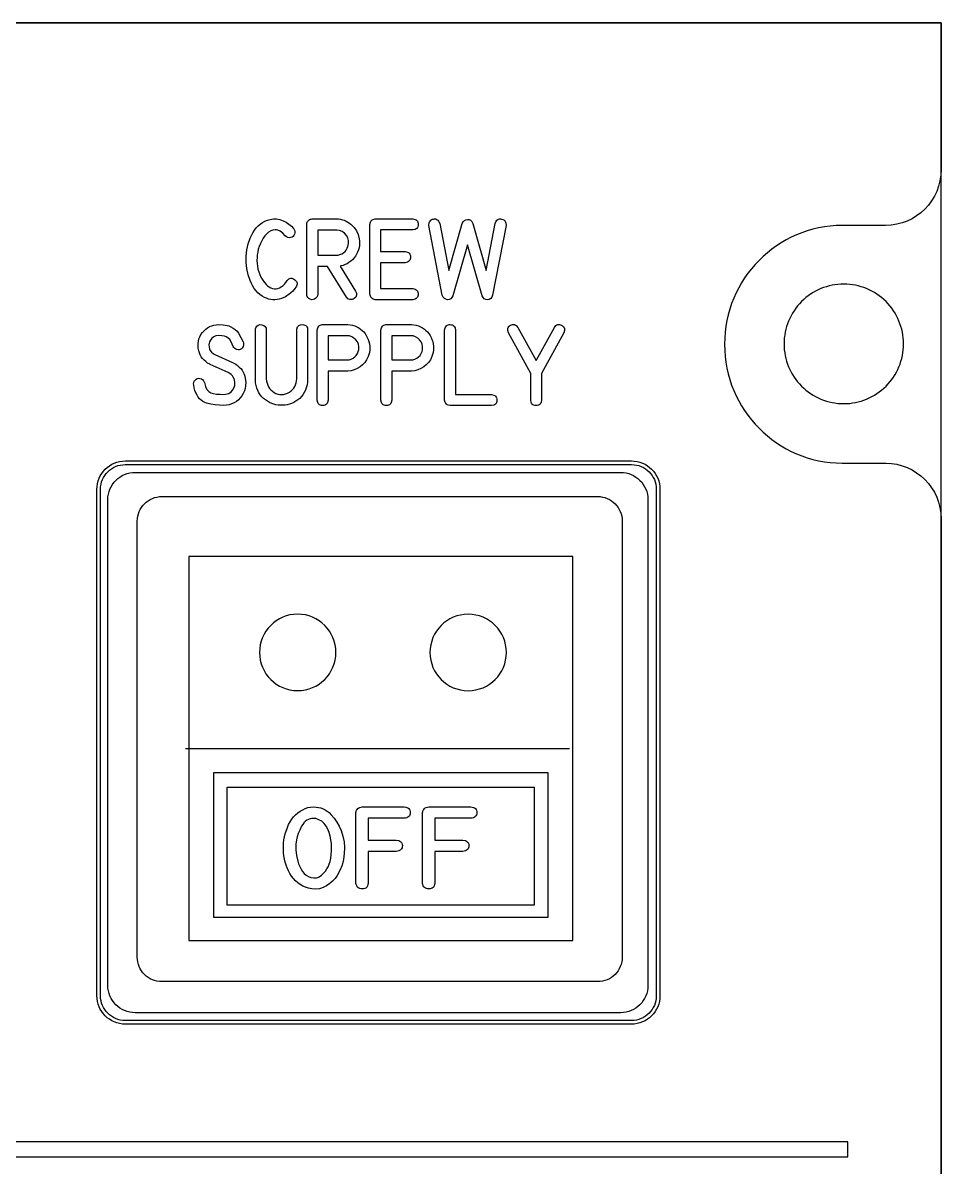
# Model space of a CAD drawing. Extents: x 27 to 704, y 10 to 614.
# Drawn here: x 133.71 to 171.97, y 132.17 to 179.81 of the extents above; entities that cross this region are included whole.
import ezdxf

# ---------------------------------------------------------------- set-up
doc = ezdxf.new("R2010")
doc.units = 0
for name, color, linetype in [('_BACKPANEL', 5, 'CONTINUOUS'), ('_ENGRAVING', 105, 'CONTINUOUS'), ('_LABELS', 30, 'CONTINUOUS'), ('_TOPLAYER', 1, 'CONTINUOUS')]:
    doc.layers.add(name, color=color, linetype=linetype)

msp = doc.modelspace()

# ---------------------------------------------------------------- linework, layer by layer
at = {"layer": '_BACKPANEL'}
for points in [[(171.966, 179.812), (26.966, 179.812), (26.965, 179.505), (26.965, 95.286), (26.965, 85.761), (168.214, 11.532), (170.976, 10.069), (171.088, 10.016), (171.201, 9.98), (171.266, 9.968), (171.333, 9.964), (171.46, 9.977), (171.579, 10.014), (171.687, 10.073), (171.78, 10.15), (171.858, 10.245), (171.916, 10.353), (171.953, 10.473), (171.966, 10.601), (171.966, 13.81), (171.966, 19.086), (171.966, 179.424)], [(137.977, 161.422), (159.073, 161.422), (159.178, 161.417), (159.28, 161.401), (159.379, 161.376), (159.473, 161.342), (159.563, 161.298), (159.648, 161.247), (159.727, 161.188), (159.8, 161.122), (159.866, 161.049), (159.925, 160.97), (159.976, 160.885), (160.019, 160.795), (160.054, 160.701), (160.079, 160.602), (160.094, 160.5), (160.1, 160.395), (160.1, 139.3), (160.094, 139.194), (160.079, 139.092), (160.054, 138.993), (160.019, 138.899), (159.976, 138.809), (159.925, 138.724), (159.866, 138.645), (159.8, 138.572), (159.727, 138.506), (159.648, 138.447), (159.563, 138.396), (159.473, 138.353), (159.379, 138.318), (159.28, 138.293), (159.178, 138.277), (159.073, 138.272), (137.977, 138.272), (137.872, 138.277), (137.769, 138.293), (137.671, 138.318), (137.576, 138.353), (137.487, 138.396), (137.402, 138.447), (137.323, 138.506), (137.25, 138.572), (137.184, 138.645), (137.125, 138.724), (137.073, 138.809), (137.03, 138.899), (136.996, 138.993), (136.971, 139.092), (136.955, 139.194), (136.95, 139.3), (136.95, 160.395), (136.955, 160.5), (136.971, 160.602), (136.996, 160.701), (137.03, 160.795), (137.073, 160.885), (137.125, 160.97), (137.184, 161.049), (137.25, 161.122), (137.323, 161.188), (137.402, 161.247), (137.487, 161.298), (137.576, 161.342), (137.671, 161.376), (137.769, 161.401), (137.872, 161.417)]]:
    msp.add_lwpolyline(points, close=True, dxfattribs=at)
msp.add_lwpolyline([(167.91, 163.958, 0.414214), (170.398, 166.447, 0.414214), (167.91, 168.935, 0.414214), (165.422, 166.447, 0.414214)], format="xyb", close=True, dxfattribs=at)
at = {"layer": '_ENGRAVING'}
for points in [[(145.092, 168.812), (145.077, 168.791), (145.069, 168.78), (145.063, 168.77), (144.944, 168.629), (144.807, 168.51), (144.654, 168.412), (144.483, 168.337), (144.394, 168.31), (144.305, 168.292), (144.216, 168.283), (144.128, 168.284), (144.04, 168.295), (143.952, 168.315), (143.864, 168.345), (143.777, 168.384), (143.679, 168.44), (143.588, 168.504), (143.504, 168.578), (143.427, 168.66), (143.356, 168.752), (143.292, 168.852), (143.234, 168.962), (143.184, 169.08), (143.102, 169.328), (143.048, 169.581), (143.021, 169.838), (143.021, 170.101), (143.048, 170.36), (143.103, 170.609), (143.185, 170.847), (143.295, 171.074), (143.36, 171.179), (143.432, 171.275), (143.511, 171.36), (143.598, 171.434), (143.691, 171.498), (143.791, 171.552), (143.898, 171.596), (144.012, 171.629), (144.148, 171.65), (144.283, 171.648), (144.417, 171.623), (144.552, 171.576), (144.68, 171.511), (144.797, 171.434), (144.901, 171.346), (144.993, 171.246), (145.001, 171.235), (145.031, 171.184), (145.046, 171.131), (145.046, 171.076), (145.032, 171.019), (145.006, 170.966), (144.97, 170.923), (144.926, 170.892), (144.873, 170.872), (144.812, 170.864), (144.753, 170.874), (144.697, 170.902), (144.644, 170.947), (144.537, 171.059), (144.432, 171.137), (144.329, 171.182), (144.278, 171.192), (144.228, 171.194), (144.131, 171.18), (144.039, 171.147), (143.952, 171.096), (143.871, 171.026), (143.795, 170.942), (143.726, 170.846), (143.664, 170.74), (143.608, 170.622), (143.561, 170.501), (143.523, 170.384), (143.496, 170.27), (143.479, 170.161), (143.469, 170.041), (143.466, 169.92), (143.471, 169.8), (143.485, 169.679), (143.507, 169.559), (143.539, 169.444), (143.58, 169.332), (143.631, 169.223), (143.733, 169.053), (143.79, 168.982), (143.849, 168.919), (143.911, 168.864), (143.977, 168.819), (144.046, 168.782), (144.118, 168.754), (144.191, 168.738), (144.264, 168.737), (144.336, 168.75), (144.408, 168.779), (144.48, 168.822), (144.551, 168.88), (144.622, 168.953), (144.692, 169.041), (144.723, 169.083), (144.761, 169.121), (144.799, 169.15), (144.839, 169.168), (144.878, 169.178), (144.919, 169.177), (144.959, 169.167), (145.001, 169.148), (145.042, 169.119), (145.109, 169.049), (145.128, 169.012), (145.139, 168.974), (145.141, 168.936), (145.133, 168.896), (145.117, 168.855)], [(147.576, 168.643), (147.611, 168.554), (147.616, 168.512), (147.613, 168.472), (147.601, 168.434), (147.582, 168.398), (147.518, 168.331), (147.477, 168.308), (147.434, 168.294), (147.388, 168.289), (147.34, 168.293), (147.293, 168.307), (147.252, 168.328), (147.219, 168.358), (147.192, 168.395), (146.398, 169.675), (145.995, 169.675), (145.995, 168.518), (145.987, 168.452), (145.964, 168.395), (145.924, 168.349), (145.868, 168.312), (145.805, 168.29), (145.745, 168.287), (145.686, 168.302), (145.63, 168.336), (145.591, 168.373), (145.563, 168.415), (145.547, 168.464), (145.541, 168.518), (145.541, 171.42), (145.545, 171.466), (145.557, 171.509), (145.578, 171.547), (145.606, 171.583), (145.641, 171.612), (145.679, 171.633), (145.721, 171.646), (145.767, 171.65), (146.767, 171.65), (146.856, 171.647), (146.941, 171.636), (147.024, 171.617), (147.104, 171.592), (147.181, 171.559), (147.255, 171.519), (147.326, 171.471), (147.394, 171.416), (147.514, 171.291), (147.609, 171.151), (147.679, 170.995), (147.724, 170.823), (147.736, 170.727), (147.739, 170.633), (147.733, 170.54), (147.718, 170.449), (147.693, 170.36), (147.659, 170.272), (147.616, 170.186), (147.564, 170.101), (147.504, 170.021), (147.44, 169.949), (147.372, 169.886), (147.298, 169.831), (147.22, 169.784), (147.138, 169.745), (147.051, 169.715), (146.959, 169.693), (146.928, 169.688)], [(149.955, 171.192), (148.619, 171.192), (148.619, 170.294), (149.638, 170.294), (149.738, 170.266), (149.777, 170.245), (149.809, 170.218), (149.834, 170.186), (149.852, 170.149), (149.862, 170.107), (149.865, 170.06), (149.862, 170.012), (149.851, 169.97), (149.833, 169.933), (149.808, 169.902), (149.776, 169.875), (149.737, 169.854), (149.638, 169.827), (148.619, 169.827), (148.619, 168.748), (149.955, 168.748), (150.054, 168.721), (150.093, 168.7), (150.125, 168.673), (150.15, 168.642), (150.168, 168.605), (150.178, 168.564), (150.182, 168.517), (150.178, 168.47), (150.168, 168.429), (150.15, 168.392), (150.125, 168.361), (150.093, 168.335), (150.054, 168.314), (149.955, 168.287), (148.396, 168.287), (148.306, 168.311), (148.269, 168.332), (148.238, 168.358), (148.212, 168.39), (148.191, 168.428), (148.167, 168.52), (148.167, 171.42), (148.193, 171.516), (148.213, 171.554), (148.239, 171.586), (148.271, 171.612), (148.307, 171.631), (148.396, 171.65), (149.955, 171.65), (150.054, 171.629), (150.093, 171.609), (150.125, 171.584), (150.15, 171.552), (150.167, 171.514), (150.178, 171.47), (150.181, 171.419), (150.178, 171.369), (150.167, 171.326), (150.149, 171.288), (150.124, 171.256), (150.092, 171.231), (150.054, 171.212)], [(152.453, 171.463), (153.017, 169.499), (153.394, 171.463), (153.436, 171.557), (153.463, 171.592), (153.494, 171.619), (153.529, 171.638), (153.569, 171.648), (153.612, 171.65), (153.659, 171.644), (153.705, 171.63), (153.744, 171.612), (153.777, 171.587), (153.803, 171.556), (153.822, 171.52), (153.835, 171.478), (153.84, 171.376), (153.283, 168.476), (153.251, 168.396), (153.205, 168.337), (153.145, 168.301), (153.073, 168.287), (152.999, 168.295), (152.936, 168.325), (152.884, 168.378), (152.843, 168.453), (152.234, 170.571), (151.63, 168.453), (151.588, 168.376), (151.536, 168.323), (151.475, 168.293), (151.403, 168.287), (151.332, 168.303), (151.273, 168.34), (151.224, 168.397), (151.187, 168.476), (150.63, 171.376), (150.641, 171.481), (150.656, 171.524), (150.676, 171.561), (150.702, 171.592), (150.733, 171.616), (150.77, 171.634), (150.814, 171.646), (150.858, 171.651), (150.899, 171.648), (150.937, 171.637), (150.972, 171.618), (151.004, 171.591), (151.033, 171.556), (151.081, 171.463), (151.453, 169.496), (152.017, 171.463), (152.057, 171.534), (152.107, 171.586), (152.167, 171.618), (152.238, 171.631), (152.309, 171.622), (152.368, 171.591), (152.416, 171.538)], [(146.767, 170.136), (146.848, 170.142), (146.925, 170.162), (146.999, 170.193), (147.071, 170.238), (147.135, 170.293), (147.187, 170.355), (147.228, 170.426), (147.258, 170.504), (147.282, 170.627), (147.279, 170.745), (147.248, 170.856), (147.189, 170.961), (147.11, 171.052), (147.017, 171.12), (146.91, 171.165), (146.789, 171.187), (145.995, 171.187), (145.995, 170.136)], [(142.453, 165.673), (142.479, 165.661), (142.508, 165.646), (142.534, 165.631), (142.559, 165.616), (142.585, 165.6), (142.662, 165.544), (142.73, 165.483), (142.791, 165.416), (142.844, 165.345), (142.89, 165.268), (142.928, 165.186), (142.959, 165.099), (142.981, 165.007), (142.999, 164.857), (142.994, 164.702), (142.975, 164.592), (142.943, 164.487), (142.898, 164.385), (142.84, 164.288), (142.772, 164.198), (142.695, 164.119), (142.61, 164.051), (142.518, 163.994), (142.412, 163.945), (142.305, 163.91), (142.197, 163.889), (142.086, 163.882), (141.901, 163.888), (141.72, 163.906), (141.543, 163.937), (141.37, 163.98), (141.288, 164.009), (141.212, 164.049), (141.142, 164.1), (141.078, 164.16), (141.02, 164.231), (140.969, 164.312), (140.923, 164.403), (140.884, 164.505), (140.855, 164.617), (140.832, 164.732), (140.826, 164.789), (140.834, 164.844), (140.855, 164.894), (140.889, 164.941), (140.933, 164.979), (140.981, 165.004), (141.034, 165.014), (141.092, 165.01), (141.151, 164.99), (141.2, 164.957), (141.24, 164.91), (141.27, 164.849), (141.275, 164.834), (141.321, 164.673), (141.381, 164.549), (141.417, 164.5), (141.456, 164.46), (141.499, 164.429), (141.545, 164.407), (141.651, 164.377), (141.776, 164.357), (141.92, 164.346), (142.083, 164.345), (142.159, 164.349), (142.229, 164.364), (142.292, 164.387), (142.35, 164.42), (142.401, 164.463), (142.446, 164.515), (142.485, 164.577), (142.518, 164.648), (142.538, 164.716), (142.547, 164.786), (142.546, 164.857), (142.534, 164.929), (142.512, 164.999), (142.481, 165.062), (142.441, 165.12), (142.393, 165.172), (142.339, 165.212), (142.27, 165.249), (141.522, 165.584), (141.498, 165.597), (141.41, 165.649), (141.332, 165.706), (141.262, 165.769), (141.2, 165.836), (141.148, 165.909), (141.104, 165.987), (141.069, 166.07), (141.042, 166.159), (141.021, 166.263), (141.011, 166.364), (141.013, 166.463), (141.026, 166.559), (141.05, 166.652), (141.086, 166.743), (141.134, 166.831), (141.193, 166.916), (141.261, 166.994), (141.333, 167.062), (141.411, 167.12), (141.493, 167.167), (141.581, 167.204), (141.674, 167.23), (141.771, 167.246), (141.874, 167.251), (142.052, 167.246), (142.22, 167.214), (142.301, 167.193), (142.383, 167.16), (142.479, 167.107), (142.563, 167.045), (142.635, 166.974), (142.695, 166.893), (142.798, 166.717), (142.891, 166.526), (142.905, 166.483), (142.91, 166.406), (142.889, 166.337), (142.849, 166.274), (142.815, 166.244), (142.772, 166.219), (142.727, 166.205), (142.68, 166.201), (142.631, 166.208), (142.584, 166.225), (142.542, 166.253), (142.507, 166.291), (142.477, 166.34), (142.387, 166.535), (142.33, 166.626), (142.254, 166.701), (142.185, 166.739), (142.112, 166.767), (142.007, 166.785), (141.858, 166.79), (141.756, 166.777), (141.667, 166.74), (141.591, 166.681), (141.527, 166.599), (141.494, 166.537), (141.474, 166.471), (141.465, 166.402), (141.469, 166.33), (141.488, 166.244), (141.522, 166.168), (141.572, 166.102), (141.637, 166.047), (141.651, 166.036), (141.669, 166.025), (141.687, 166.017), (141.706, 166.009)], [(145.578, 164.989), (145.578, 164.956), (145.572, 164.857), (145.551, 164.735), (145.521, 164.622), (145.483, 164.516), (145.437, 164.419), (145.382, 164.33), (145.318, 164.25), (145.247, 164.177), (145.166, 164.113), (145.081, 164.057), (144.995, 164.009), (144.907, 163.969), (144.817, 163.937), (144.726, 163.913), (144.634, 163.897), (144.541, 163.889), (144.446, 163.889), (144.351, 163.897), (144.258, 163.913), (144.167, 163.936), (144.079, 163.968), (143.992, 164.008), (143.908, 164.055), (143.825, 164.11), (143.745, 164.173), (143.67, 164.244), (143.604, 164.323), (143.548, 164.409), (143.5, 164.503), (143.461, 164.605), (143.432, 164.714), (143.411, 164.831), (143.4, 164.956), (143.4, 164.989), (143.4, 167.02), (143.404, 167.067), (143.418, 167.109), (143.463, 167.183), (143.521, 167.23), (143.592, 167.251), (143.675, 167.246), (143.754, 167.218), (143.811, 167.172), (143.844, 167.106), (143.856, 167.02), (143.856, 164.989), (143.866, 164.897), (143.885, 164.811), (143.913, 164.732), (143.95, 164.658), (143.995, 164.59), (144.049, 164.528), (144.112, 164.472), (144.183, 164.422), (144.259, 164.381), (144.336, 164.353), (144.415, 164.336), (144.494, 164.332), (144.574, 164.341), (144.655, 164.361), (144.737, 164.394), (144.82, 164.439), (144.891, 164.487), (144.951, 164.542), (145.001, 164.604), (145.041, 164.673), (145.073, 164.746), (145.097, 164.823), (145.114, 164.904), (145.124, 164.989), (145.124, 167.02), (145.128, 167.065), (145.157, 167.152), (145.179, 167.186), (145.207, 167.212), (145.24, 167.231), (145.279, 167.244), (145.372, 167.248), (145.462, 167.226), (145.498, 167.206), (145.527, 167.181), (145.549, 167.15), (145.566, 167.112), (145.578, 167.02)], [(147.216, 167.251), (147.246, 167.251), (147.348, 167.239), (147.445, 167.22), (147.538, 167.192), (147.628, 167.155), (147.708, 167.112), (147.783, 167.063), (147.851, 167.007), (147.913, 166.944), (147.969, 166.875), (148.019, 166.8), (148.063, 166.718), (148.101, 166.63), (148.132, 166.539), (148.153, 166.448), (148.166, 166.358), (148.17, 166.269), (148.165, 166.18), (148.151, 166.091), (148.129, 166.004), (148.098, 165.916), (148.034, 165.786), (147.956, 165.671), (147.864, 165.571), (147.759, 165.486), (147.642, 165.416), (147.518, 165.364), (147.386, 165.329), (147.246, 165.312), (147.216, 165.31), (146.43, 165.31), (146.43, 164.109), (146.405, 164.007), (146.384, 163.968), (146.358, 163.935), (146.327, 163.909), (146.29, 163.891), (146.248, 163.88), (146.201, 163.877), (146.153, 163.88), (146.111, 163.891), (146.075, 163.909), (146.043, 163.935), (146.018, 163.968), (145.997, 164.007), (145.973, 164.109), (145.973, 167.02), (145.995, 167.111), (146.038, 167.18), (146.067, 167.206), (146.102, 167.227), (146.186, 167.251), (146.201, 167.251)], [(149.871, 167.251), (149.902, 167.251), (150.003, 167.239), (150.1, 167.22), (150.194, 167.192), (150.283, 167.155), (150.364, 167.112), (150.438, 167.063), (150.506, 167.007), (150.569, 166.944), (150.625, 166.875), (150.675, 166.8), (150.719, 166.718), (150.756, 166.63), (150.787, 166.539), (150.808, 166.448), (150.821, 166.358), (150.825, 166.269), (150.82, 166.18), (150.807, 166.091), (150.784, 166.004), (150.753, 165.916), (150.689, 165.786), (150.611, 165.671), (150.519, 165.571), (150.414, 165.486), (150.298, 165.416), (150.173, 165.364), (150.041, 165.329), (149.902, 165.312), (149.871, 165.31), (149.085, 165.31), (149.085, 164.109), (149.06, 164.007), (149.039, 163.968), (149.013, 163.935), (148.982, 163.909), (148.945, 163.891), (148.903, 163.88), (148.856, 163.877), (148.809, 163.88), (148.767, 163.891), (148.73, 163.909), (148.699, 163.935), (148.673, 163.968), (148.653, 164.007), (148.628, 164.109), (148.628, 167.02), (148.65, 167.111), (148.693, 167.18), (148.723, 167.206), (148.757, 167.227), (148.841, 167.251), (148.856, 167.251)], [(151.513, 163.875), (151.424, 163.894), (151.387, 163.914), (151.356, 163.939), (151.33, 163.971), (151.309, 164.009), (151.283, 164.104), (151.283, 167.017), (151.311, 167.121), (151.332, 167.161), (151.359, 167.194), (151.391, 167.219), (151.429, 167.237), (151.471, 167.247), (151.519, 167.25), (151.567, 167.246), (151.609, 167.234), (151.645, 167.215), (151.675, 167.19), (151.7, 167.157), (151.719, 167.118), (151.739, 167.017), (151.739, 164.335), (153.231, 164.336), (153.331, 164.312), (153.37, 164.291), (153.402, 164.264), (153.427, 164.232), (153.444, 164.194), (153.455, 164.15), (153.458, 164.1), (153.454, 164.051), (153.443, 164.007), (153.424, 163.97), (153.399, 163.939), (153.367, 163.914), (153.328, 163.895), (153.229, 163.875)], [(155.854, 167.131), (155.92, 167.209), (155.956, 167.234), (155.993, 167.25), (156.032, 167.257), (156.072, 167.255), (156.114, 167.244), (156.158, 167.223), (156.199, 167.196), (156.231, 167.166), (156.255, 167.132), (156.27, 167.094), (156.278, 167.053), (156.277, 167.008), (156.25, 166.908), (155.32, 165.216), (155.32, 164.114), (155.301, 164.012), (155.282, 163.971), (155.257, 163.939), (155.225, 163.913), (155.188, 163.895), (155.145, 163.884), (155.095, 163.88), (155.045, 163.884), (155.002, 163.895), (154.964, 163.913), (154.933, 163.939), (154.908, 163.971), (154.889, 164.012), (154.869, 164.114), (154.869, 165.216), (153.942, 166.908), (153.915, 167.008), (153.914, 167.052), (153.921, 167.093), (153.936, 167.13), (153.959, 167.164), (153.99, 167.194), (154.029, 167.221), (154.072, 167.241), (154.113, 167.252), (154.154, 167.255), (154.193, 167.248), (154.231, 167.232), (154.268, 167.207), (154.338, 167.131), (155.096, 165.75)], [(147.216, 166.786), (146.43, 166.786), (146.43, 165.776), (147.216, 165.776), (147.305, 165.784), (147.389, 165.808), (147.468, 165.847), (147.541, 165.902), (147.605, 165.968), (147.653, 166.043), (147.687, 166.125), (147.707, 166.215), (147.71, 166.325), (147.692, 166.428), (147.65, 166.525), (147.587, 166.614), (147.508, 166.69), (147.42, 166.743), (147.322, 166.776)], [(149.871, 166.786), (149.085, 166.786), (149.085, 165.776), (149.871, 165.776), (149.96, 165.784), (150.044, 165.808), (150.123, 165.847), (150.196, 165.902), (150.26, 165.968), (150.309, 166.043), (150.343, 166.125), (150.362, 166.215), (150.366, 166.325), (150.347, 166.428), (150.306, 166.525), (150.243, 166.614), (150.164, 166.69), (150.075, 166.743), (149.978, 166.776)], [(137.987, 161.575), (159.062, 161.575), (159.185, 161.569), (159.303, 161.551), (159.417, 161.522), (159.527, 161.482), (159.631, 161.432), (159.729, 161.373), (159.821, 161.304), (159.905, 161.227), (159.982, 161.143), (160.05, 161.051), (160.11, 160.953), (160.16, 160.849), (160.2, 160.74), (160.229, 160.625), (160.247, 160.507), (160.253, 160.385), (160.253, 139.309), (160.247, 139.187), (160.229, 139.069), (160.2, 138.955), (160.16, 138.845), (160.11, 138.741), (160.05, 138.643), (159.982, 138.551), (159.905, 138.467), (159.821, 138.39), (159.729, 138.322), (159.631, 138.262), (159.527, 138.212), (159.417, 138.172), (159.303, 138.143), (159.185, 138.125), (159.062, 138.119), (137.987, 138.119), (137.865, 138.125), (137.746, 138.143), (137.632, 138.172), (137.523, 138.212), (137.419, 138.262), (137.32, 138.322), (137.229, 138.39), (137.144, 138.467), (137.068, 138.551), (136.999, 138.643), (136.94, 138.741), (136.89, 138.845), (136.85, 138.955), (136.821, 139.069), (136.803, 139.187), (136.796, 139.309), (136.796, 160.385), (136.803, 160.507), (136.821, 160.625), (136.85, 160.74), (136.89, 160.849), (136.94, 160.953), (136.999, 161.051), (137.068, 161.143), (137.144, 161.227), (137.229, 161.304), (137.32, 161.373), (137.419, 161.432), (137.523, 161.482), (137.632, 161.522), (137.746, 161.551), (137.865, 161.569)], [(138.395, 161.097), (158.611, 161.097), (158.728, 161.091), (158.842, 161.074), (158.951, 161.046), (159.056, 161.008), (159.156, 160.96), (159.25, 160.903), (159.338, 160.837), (159.419, 160.763), (159.493, 160.682), (159.558, 160.594), (159.616, 160.5), (159.664, 160.4), (159.702, 160.295), (159.73, 160.186), (159.747, 160.072), (159.753, 159.955), (159.753, 139.739), (159.747, 139.622), (159.73, 139.508), (159.702, 139.399), (159.664, 139.294), (159.616, 139.194), (159.558, 139.1), (159.493, 139.012), (159.419, 138.931), (159.338, 138.857), (159.25, 138.792), (159.156, 138.735), (159.056, 138.687), (158.951, 138.648), (158.842, 138.62), (158.728, 138.603), (158.611, 138.597), (138.395, 138.597), (138.278, 138.603), (138.164, 138.62), (138.055, 138.648), (137.95, 138.687), (137.85, 138.735), (137.756, 138.792), (137.668, 138.857), (137.587, 138.931), (137.513, 139.012), (137.448, 139.1), (137.39, 139.194), (137.342, 139.294), (137.304, 139.399), (137.276, 139.508), (137.259, 139.622), (137.253, 139.739), (137.253, 159.955), (137.259, 160.072), (137.276, 160.186), (137.304, 160.295), (137.342, 160.4), (137.39, 160.5), (137.448, 160.594), (137.513, 160.682), (137.587, 160.763), (137.668, 160.837), (137.756, 160.903), (137.85, 160.96), (137.95, 161.008), (138.055, 161.046), (138.164, 161.074), (138.278, 161.091)], [(32.258, 132.59), (168.075, 132.59), (168.075, 133.226), (32.258, 133.226)]]:
    msp.add_lwpolyline(points, close=True, dxfattribs=at)
at = {"layer": '_LABELS'}
for points in [[(156.627, 141.597), (156.627, 157.599), (140.627, 157.599), (140.627, 141.597)], [(145.162, 155.191), (145, 155.183), (144.842, 155.159), (144.689, 155.12), (144.543, 155.066), (144.404, 154.999), (144.272, 154.92), (144.15, 154.828), (144.037, 154.725), (143.934, 154.612), (143.842, 154.49), (143.762, 154.358), (143.695, 154.219), (143.642, 154.073), (143.603, 153.921), (143.579, 153.762), (143.57, 153.6), (143.579, 153.437), (143.603, 153.279), (143.642, 153.126), (143.695, 152.98), (143.762, 152.841), (143.842, 152.71), (143.934, 152.587), (144.037, 152.474), (144.15, 152.372), (144.272, 152.28), (144.404, 152.2), (144.543, 152.133), (144.689, 152.08), (144.842, 152.04), (145, 152.016), (145.162, 152.008), (145.325, 152.016), (145.483, 152.04), (145.636, 152.08), (145.782, 152.133), (145.921, 152.2), (146.052, 152.28), (146.175, 152.372), (146.288, 152.474), (146.39, 152.587), (146.482, 152.71), (146.562, 152.841), (146.629, 152.98), (146.682, 153.126), (146.722, 153.279), (146.746, 153.437), (146.754, 153.6), (146.746, 153.762), (146.722, 153.921), (146.682, 154.073), (146.629, 154.219), (146.562, 154.358), (146.482, 154.49), (146.39, 154.612), (146.288, 154.725), (146.175, 154.828), (146.052, 154.92), (145.921, 154.999), (145.782, 155.066), (145.636, 155.12), (145.483, 155.159), (145.325, 155.183)], [(152.265, 155.188), (152.103, 155.18), (151.945, 155.156), (151.792, 155.117), (151.646, 155.063), (151.507, 154.996), (151.375, 154.916), (151.253, 154.825), (151.14, 154.722), (151.037, 154.609), (150.945, 154.486), (150.866, 154.355), (150.798, 154.216), (150.745, 154.07), (150.706, 153.917), (150.682, 153.759), (150.673, 153.596), (150.682, 153.434), (150.706, 153.276), (150.745, 153.123), (150.798, 152.977), (150.866, 152.838), (150.945, 152.707), (151.037, 152.584), (151.14, 152.471), (151.253, 152.368), (151.375, 152.277), (151.507, 152.197), (151.646, 152.13), (151.792, 152.076), (151.945, 152.037), (152.103, 152.013), (152.265, 152.005), (152.428, 152.013), (152.586, 152.037), (152.739, 152.076), (152.885, 152.13), (153.024, 152.197), (153.155, 152.277), (153.278, 152.368), (153.391, 152.471), (153.493, 152.584), (153.585, 152.707), (153.665, 152.838), (153.732, 152.977), (153.785, 153.123), (153.825, 153.276), (153.849, 153.434), (153.857, 153.596), (153.849, 153.759), (153.825, 153.917), (153.785, 154.07), (153.732, 154.216), (153.665, 154.355), (153.585, 154.486), (153.493, 154.609), (153.391, 154.722), (153.278, 154.825), (153.155, 154.916), (153.024, 154.996), (152.885, 155.063), (152.739, 155.117), (152.586, 155.156), (152.428, 155.18)], [(141.654, 148.581), (141.654, 148.439), (141.654, 142.581), (155.6, 142.581), (155.6, 148.581)], [(142.224, 147.982), (155.01, 147.982), (155.01, 143.081), (142.224, 143.081)], [(146.977, 146.182), (147.047, 145.948), (147.092, 145.711), (147.11, 145.469), (147.103, 145.222), (147.069, 144.979), (147.009, 144.747), (146.921, 144.525), (146.807, 144.315), (146.719, 144.192), (146.616, 144.079), (146.498, 143.975), (146.366, 143.881), (146.223, 143.806), (146.072, 143.761), (145.915, 143.744), (145.75, 143.756), (145.616, 143.783), (145.491, 143.822), (145.374, 143.871), (145.265, 143.932), (145.164, 144.003), (145.071, 144.086), (144.986, 144.179), (144.909, 144.283), (144.839, 144.394), (144.778, 144.509), (144.725, 144.626), (144.679, 144.747), (144.641, 144.87), (144.611, 144.997), (144.589, 145.127), (144.574, 145.26), (144.567, 145.394), (144.568, 145.527), (144.576, 145.659), (144.592, 145.791), (144.616, 145.922), (144.647, 146.051), (144.732, 146.308), (144.786, 146.432), (144.847, 146.546), (144.916, 146.652), (144.992, 146.749), (145.075, 146.838), (145.166, 146.917), (145.265, 146.988), (145.371, 147.051), (145.479, 147.1), (145.59, 147.136), (145.703, 147.157), (145.819, 147.164), (145.928, 147.159), (146.031, 147.145), (146.13, 147.121), (146.224, 147.087), (146.312, 147.043), (146.396, 146.99), (146.474, 146.927), (146.547, 146.855), (146.68, 146.697), (146.796, 146.532), (146.895, 146.36)], [(147.59, 143.984), (147.59, 146.927), (147.601, 146.979), (147.618, 147.025), (147.641, 147.064), (147.67, 147.097), (147.706, 147.123), (147.747, 147.143), (147.847, 147.164), (149.602, 147.164), (149.661, 147.156), (149.712, 147.142), (149.756, 147.122), (149.791, 147.096), (149.819, 147.063), (149.838, 147.024), (149.85, 146.979), (149.854, 146.928), (149.85, 146.877), (149.838, 146.832), (149.818, 146.793), (149.79, 146.761), (149.754, 146.735), (149.71, 146.715), (149.658, 146.702), (149.599, 146.695), (148.099, 146.695), (148.099, 145.783), (149.269, 145.783), (149.378, 145.762), (149.422, 145.743), (149.457, 145.718), (149.485, 145.687), (149.505, 145.65), (149.518, 145.607), (149.522, 145.558), (149.519, 145.508), (149.508, 145.464), (149.488, 145.426), (149.461, 145.392), (149.425, 145.365), (149.381, 145.342), (149.269, 145.314), (148.099, 145.314), (148.099, 143.984), (148.091, 143.93), (148.077, 143.884), (148.056, 143.844), (148.029, 143.811), (147.995, 143.785), (147.954, 143.767), (147.907, 143.755), (147.854, 143.751), (147.8, 143.754), (147.752, 143.764), (147.71, 143.782), (147.674, 143.808), (147.644, 143.841), (147.62, 143.881), (147.602, 143.929)], [(150.362, 143.984), (150.362, 146.927), (150.373, 146.979), (150.39, 147.025), (150.413, 147.064), (150.442, 147.097), (150.478, 147.123), (150.519, 147.143), (150.619, 147.164), (152.374, 147.164), (152.433, 147.156), (152.484, 147.142), (152.528, 147.122), (152.563, 147.096), (152.591, 147.063), (152.61, 147.024), (152.622, 146.979), (152.626, 146.928), (152.622, 146.877), (152.61, 146.832), (152.59, 146.793), (152.562, 146.761), (152.526, 146.735), (152.482, 146.715), (152.43, 146.702), (152.37, 146.695), (150.871, 146.695), (150.871, 145.783), (152.04, 145.783), (152.15, 145.762), (152.193, 145.743), (152.229, 145.718), (152.257, 145.687), (152.277, 145.65), (152.29, 145.607), (152.294, 145.558), (152.291, 145.508), (152.28, 145.464), (152.26, 145.426), (152.233, 145.392), (152.197, 145.365), (152.153, 145.342), (152.04, 145.314), (150.871, 145.314), (150.871, 143.984), (150.863, 143.93), (150.849, 143.884), (150.828, 143.844), (150.801, 143.811), (150.767, 143.785), (150.726, 143.767), (150.679, 143.755), (150.626, 143.751), (150.572, 143.754), (150.524, 143.764), (150.482, 143.782), (150.446, 143.808), (150.416, 143.841), (150.392, 143.881), (150.374, 143.929)], [(145.833, 146.69), (145.752, 146.685), (145.676, 146.67), (145.606, 146.644), (145.54, 146.608), (145.48, 146.561), (145.424, 146.505), (145.374, 146.437), (145.328, 146.36), (145.25, 146.201), (145.188, 146.054), (145.142, 145.919), (145.112, 145.796), (145.088, 145.608), (145.086, 145.384), (145.11, 145.144), (145.162, 144.906), (145.2, 144.791), (145.246, 144.682), (145.301, 144.578), (145.364, 144.481), (145.436, 144.394), (145.519, 144.323), (145.612, 144.269), (145.715, 144.23), (145.838, 144.208), (145.896, 144.208), (145.952, 144.216), (146.005, 144.231), (146.057, 144.254), (146.153, 144.322), (146.239, 144.407), (146.315, 144.493), (146.379, 144.583), (146.431, 144.675), (146.476, 144.779), (146.512, 144.897), (146.541, 145.03), (146.563, 145.179), (146.575, 145.335), (146.576, 145.491), (146.567, 145.646), (146.547, 145.802), (146.514, 145.954), (146.47, 146.098), (146.413, 146.234), (146.344, 146.363), (146.261, 146.476), (146.162, 146.567), (146.047, 146.635), (145.917, 146.68)]]:
    msp.add_lwpolyline(points, close=True, dxfattribs=at)
msp.add_lwpolyline([(140.487, 149.598), (156.487, 149.598)], dxfattribs=at)
at = {"layer": '_TOPLAYER'}
msp.add_lwpolyline([(26.966, 179.812), (171.966, 179.812), (171.966, 179.812), (171.966, 175.197), (171.966, 173.703), (171.954, 173.465), (171.918, 173.234), (171.861, 173.012), (171.783, 172.798), (171.686, 172.595), (171.57, 172.403), (171.437, 172.224), (171.287, 172.059), (171.123, 171.909), (170.944, 171.775), (170.753, 171.659), (170.551, 171.561), (170.338, 171.483), (170.116, 171.426), (169.886, 171.391), (169.649, 171.379), (167.848, 171.379), (167.596, 171.372), (167.347, 171.353), (167.101, 171.321), (166.859, 171.277), (166.622, 171.222), (166.389, 171.155), (166.161, 171.076), (165.939, 170.987), (165.721, 170.888), (165.51, 170.778), (165.304, 170.659), (165.105, 170.529), (164.913, 170.391), (164.728, 170.244), (164.55, 170.088), (164.379, 169.923), (164.217, 169.751), (164.063, 169.571), (163.917, 169.384), (163.78, 169.19), (163.653, 168.989), (163.535, 168.782), (163.426, 168.569), (163.328, 168.35), (163.24, 168.125), (163.163, 167.896), (163.097, 167.661), (163.042, 167.423), (162.999, 167.18), (162.968, 166.933), (162.949, 166.683), (162.943, 166.429), (162.949, 166.176), (162.968, 165.926), (162.999, 165.679), (163.042, 165.436), (163.097, 165.198), (163.163, 164.963), (163.24, 164.734), (163.328, 164.509), (163.426, 164.29), (163.535, 164.077), (163.653, 163.87), (163.78, 163.669), (163.917, 163.475), (164.063, 163.287), (164.217, 163.108), (164.379, 162.935), (164.55, 162.771), (164.728, 162.615), (164.913, 162.468), (165.105, 162.33), (165.304, 162.2), (165.51, 162.081), (165.721, 161.971), (165.939, 161.871), (166.161, 161.782), (166.389, 161.704), (166.622, 161.637), (166.859, 161.582), (167.101, 161.538), (167.347, 161.506), (167.596, 161.487), (167.848, 161.48), (169.661, 161.48), (169.896, 161.467), (170.124, 161.432), (170.345, 161.374), (170.556, 161.296), (170.757, 161.198), (170.946, 161.082), (171.123, 160.949), (171.286, 160.799), (171.435, 160.635), (171.567, 160.457), (171.683, 160.267), (171.78, 160.065), (171.858, 159.853), (171.916, 159.632), (171.952, 159.403), (171.966, 159.167), (171.966, 157.664), (171.966, 120.173)], dxfattribs=at)
msp.add_lwpolyline([(139.507, 160.091), (157.657, 160.091), (157.762, 160.085), (157.864, 160.07), (157.962, 160.045), (158.057, 160.01), (158.146, 159.967), (158.231, 159.916), (158.31, 159.857), (158.382, 159.791), (158.449, 159.718), (158.507, 159.639), (158.559, 159.555), (158.602, 159.465), (158.636, 159.371), (158.661, 159.272), (158.677, 159.17), (158.682, 159.065), (158.682, 140.916), (158.677, 140.811), (158.661, 140.709), (158.636, 140.61), (158.602, 140.516), (158.559, 140.426), (158.507, 140.342), (158.449, 140.263), (158.382, 140.19), (158.31, 140.124), (158.231, 140.065), (158.146, 140.014), (158.057, 139.971), (157.962, 139.937), (157.864, 139.911), (157.762, 139.896), (157.657, 139.891), (139.507, 139.891), (139.402, 139.896), (139.3, 139.911), (139.202, 139.937), (139.108, 139.971), (139.018, 140.014), (138.933, 140.065), (138.854, 140.124), (138.782, 140.19), (138.716, 140.263), (138.657, 140.342), (138.605, 140.426), (138.562, 140.516), (138.528, 140.61), (138.503, 140.709), (138.487, 140.811), (138.482, 140.916), (138.482, 159.065), (138.487, 159.17), (138.503, 159.272), (138.528, 159.371), (138.562, 159.465), (138.605, 159.555), (138.657, 159.639), (138.716, 159.718), (138.782, 159.791), (138.854, 159.857), (138.933, 159.916), (139.018, 159.967), (139.108, 160.01), (139.202, 160.045), (139.3, 160.07), (139.402, 160.085)], close=True, dxfattribs=at)

doc.saveas('drawing.dxf')
